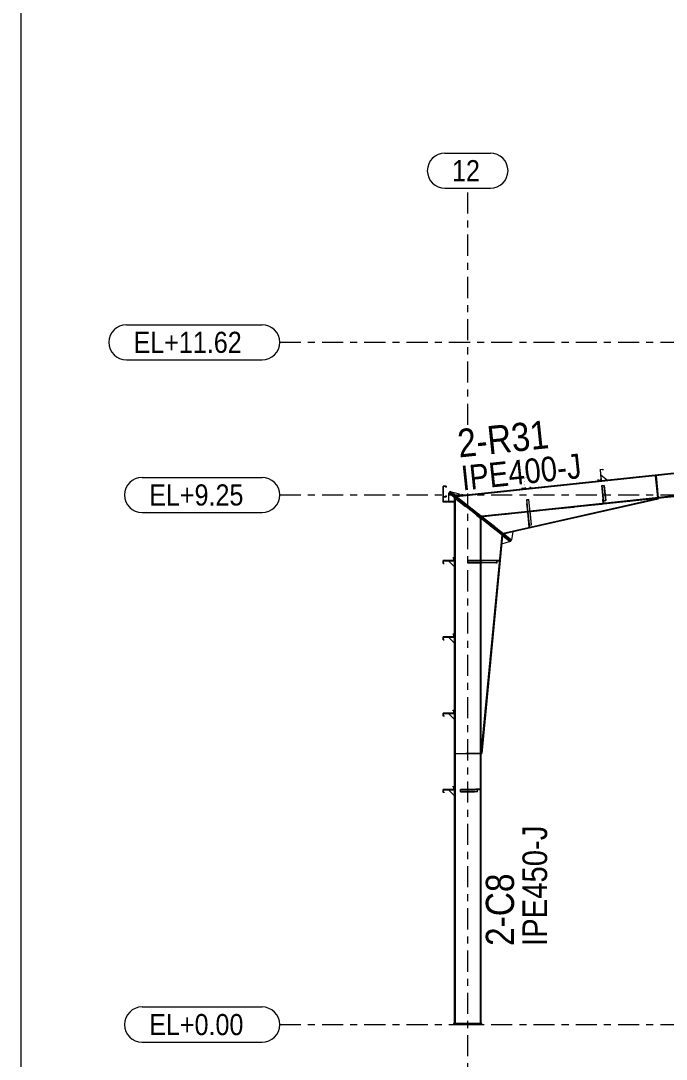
# Model space of a CAD drawing. Header units: millimetres. Extents: x -49 to 773, y -82 to 492.
# Drawn here: x -46.7 to 44.8, y 11.8 to 159.2 of the extents above; entities that cross this region are included whole.
import ezdxf

# ---------------------------------------------------------------- set-up
doc = ezdxf.new("R2010")
doc.units = ezdxf.units.MM
for name, pattern in [('XKITLINE00', [0]), ('XKITLINE02', [4, 2, -2]), ('XKITLINE03', [6, 3, -1, 1, -1])]:
    doc.linetypes.add(name, pattern=pattern)
for name, color, linetype, lineweight in [('DrawingSheet', 5, 'Continuous', 0), ('Part', 2, 'Continuous', 0), ('PartMark', 7, 'Continuous', 0), ('S-grid', 1, 'Continuous', 0)]:
    doc.layers.add(name, color=color, linetype=linetype, lineweight=lineweight)
doc.styles.add('ARIAL', font='ARIAL.TTF')

# ---------------------------------------------------------------- blocks, each defined once
blk = doc.blocks.new('*A9')
at = {"layer": 'Part'}
blk.add_hatch(color=3, dxfattribs=at).paths.add_polyline_path([(35.69, 93.19), (36.02, 93.23), (36.02, 93.21), (35.71, 93.18), (35.75, 92.78), (35.73, 92.77)], flags=17)
blk = doc.blocks.new('*A14')
at = {"layer": 'Part'}
blk.add_hatch(color=3, dxfattribs=at).paths.add_polyline_path([(14.58, 50.44), (14.58, 50.46), (14.71, 50.46), (14.71, 50.04), (13.21, 50.04), (13.21, 49.65), (13.32, 49.65), (13.32, 49.64), (13.19, 49.64), (13.19, 50.06), (14.69, 50.06), (14.69, 50.44)], flags=17)
blk = doc.blocks.new('*A15')
at = {"layer": 'Part'}
blk.add_hatch(color=3, dxfattribs=at).paths.add_polyline_path([(14.58, 50.44), (14.58, 50.46), (14.71, 50.46), (14.71, 50.04), (13.21, 50.04), (13.21, 49.65), (13.32, 49.65), (13.32, 49.64), (13.19, 49.64), (13.19, 50.06), (14.69, 50.06), (14.69, 50.44)], flags=17)
blk = doc.blocks.new('*A16')
at = {"layer": 'Part'}
blk.add_hatch(color=3, dxfattribs=at).paths.add_polyline_path([(15.63, 49.71), (15.63, 50.04), (16.08, 50.04), (16.08, 50.02), (15.66, 50.02), (15.66, 49.71)], flags=17)
blk = doc.blocks.new('*A17')
at = {"layer": 'Part'}
blk.add_hatch(color=3, dxfattribs=at).paths.add_polyline_path([(14.58, 72.11), (14.58, 72.12), (14.71, 72.12), (14.71, 71.71), (13.21, 71.71), (13.21, 71.32), (13.32, 71.32), (13.32, 71.31), (13.19, 71.31), (13.19, 71.72), (14.69, 71.72), (14.69, 72.11)], flags=17)
blk = doc.blocks.new('*A18')
at = {"layer": 'Part'}
blk.add_hatch(color=3, dxfattribs=at).paths.add_polyline_path([(14.58, 61.28), (14.58, 61.29), (14.71, 61.29), (14.71, 60.87), (13.21, 60.87), (13.21, 60.49), (13.32, 60.49), (13.32, 60.47), (13.19, 60.47), (13.19, 60.89), (14.69, 60.89), (14.69, 61.28)], flags=17)
blk = doc.blocks.new('*A19')
at = {"layer": 'Part'}
blk.add_hatch(color=3, dxfattribs=at).paths.add_polyline_path([(14.58, 82.94), (14.58, 82.96), (14.71, 82.96), (14.71, 82.54), (13.21, 82.54), (13.21, 82.15), (13.32, 82.15), (13.32, 82.14), (13.19, 82.14), (13.19, 82.56), (14.69, 82.56), (14.69, 82.94)], flags=17)
blk = doc.blocks.new('*A20')
at = {"layer": 'Part'}
blk.add_hatch(color=3, dxfattribs=at).paths.add_polyline_path([(14.58, 72.11), (14.58, 72.12), (14.71, 72.12), (14.71, 71.71), (13.21, 71.71), (13.21, 71.32), (13.32, 71.32), (13.32, 71.31), (13.19, 71.31), (13.19, 71.72), (14.69, 71.72), (14.69, 72.11)], flags=17)
blk = doc.blocks.new('*A21')
at = {"layer": 'Part'}
blk.add_hatch(color=3, dxfattribs=at).paths.add_polyline_path([(14.58, 61.28), (14.58, 61.29), (14.71, 61.29), (14.71, 60.87), (13.21, 60.87), (13.21, 60.49), (13.32, 60.49), (13.32, 60.47), (13.19, 60.47), (13.19, 60.89), (14.69, 60.89), (14.69, 61.28)], flags=17)
blk = doc.blocks.new('*A22')
at = {"layer": 'Part'}
blk.add_hatch(color=3, dxfattribs=at).paths.add_polyline_path([(13.19, 91.6), (13.19, 93.12), (13.61, 93.12), (13.61, 92.99), (13.59, 92.99), (13.59, 93.1), (13.21, 93.1), (13.21, 91.62), (13.59, 91.62), (13.59, 91.73), (13.61, 91.73), (13.61, 91.6)], flags=17)
blk = doc.blocks.new('*A23')
at = {"layer": 'Part'}
blk.add_hatch(color=3, dxfattribs=at).paths.add_polyline_path([(24.66, 94.33), (25.08, 94.37), (25.09, 94.25), (25.07, 94.24), (25.06, 94.35), (24.68, 94.31), (24.84, 92.82), (24.42, 92.78), (24.41, 92.9), (24.42, 92.9), (24.43, 92.79), (24.82, 92.83)], flags=17)
blk = doc.blocks.new('*A24')
at = {"layer": 'Part'}
blk.add_hatch(color=3, dxfattribs=at).paths.add_polyline_path([(35.43, 95.46), (35.85, 95.51), (35.86, 95.38), (35.85, 95.38), (35.84, 95.49), (35.45, 95.45), (35.61, 93.96), (35.19, 93.91), (35.18, 94.04), (35.2, 94.04), (35.21, 93.93), (35.59, 93.97)], flags=17)
blk = doc.blocks.new('*A25')
at = {"layer": 'Part'}
blk.add_hatch(color=3, dxfattribs=at).paths.add_polyline_path([(24.66, 94.33), (25.08, 94.37), (25.09, 94.25), (25.07, 94.24), (25.06, 94.35), (24.68, 94.31), (24.84, 92.82), (24.42, 92.78), (24.41, 92.9), (24.42, 92.9), (24.43, 92.79), (24.82, 92.83)], flags=17)
blk = doc.blocks.new('*A26')
at = {"layer": 'Part'}
blk.add_hatch(color=3, dxfattribs=at).paths.add_polyline_path([(35.43, 95.46), (35.85, 95.51), (35.86, 95.38), (35.85, 95.38), (35.84, 95.49), (35.45, 95.45), (35.61, 93.96), (35.19, 93.91), (35.18, 94.04), (35.2, 94.04), (35.21, 93.93), (35.59, 93.97)], flags=17)
blk = doc.blocks.new('*A27')
at = {"layer": 'Part'}
blk.add_hatch(color=3, dxfattribs=at).paths.add_polyline_path([(16.67, 82.21), (16.67, 82.54), (17.28, 82.54), (17.28, 82.52), (16.71, 82.52), (16.71, 82.21)], flags=17)
blk = doc.blocks.new('*A28')
at = {"layer": 'Part'}
blk.add_hatch(color=3, dxfattribs=at).paths.add_polyline_path([(25.01, 91.18), (25.34, 91.22), (25.34, 91.19), (25.03, 91.16), (25.08, 90.64), (25.07, 90.64)], flags=17)
blk = doc.blocks.new('*A29')
at = {"layer": 'Part'}
blk.add_hatch(color=3, dxfattribs=at).paths.add_polyline_path([(14.58, 82.94), (14.58, 82.96), (14.71, 82.96), (14.71, 82.54), (13.21, 82.54), (13.21, 82.15), (13.32, 82.15), (13.32, 82.14), (13.19, 82.14), (13.19, 82.56), (14.69, 82.56), (14.69, 82.94)], flags=17)
blk = doc.blocks.new('*A477')
at = {"layer": 'DrawingSheet', "color": 5, "linetype": 'XKITLINE00', "lineweight": 0}
blk.add_line((-46.74, 491.58), (-46.74, -82.42), dxfattribs=at)
blk = doc.blocks.new('*A480')
at = {"layer": 'S-grid', "color": 1, "linetype": 'XKITLINE03', "lineweight": 0}
blk.add_line((-10, 113.54), (127.7, 113.54), dxfattribs=at)
at = {"layer": 'S-grid', "color": 3, "style": 'ARIAL', "width": 0.85}
blk.add_text('EL+11.62', height=3, dxfattribs=at).set_placement((-30.74, 112.04))
blk = doc.blocks.new('*A481')
at = {"layer": 'S-grid', "color": 1, "linetype": 'XKITLINE03', "lineweight": 0}
blk.add_line((-10, 91.87), (509.15, 91.87), dxfattribs=at)
at = {"layer": 'S-grid', "color": 3, "style": 'ARIAL', "width": 0.85}
blk.add_text('EL+9.25', height=3, dxfattribs=at).set_placement((-28.52, 90.37))
blk = doc.blocks.new('*A482')
at = {"layer": 'S-grid', "color": 1, "linetype": 'XKITLINE03', "lineweight": 0}
blk.add_line((-10, 16.67), (586.56, 16.67), dxfattribs=at)
at = {"layer": 'S-grid', "color": 3, "style": 'ARIAL', "width": 0.85}
blk.add_text('EL+0.00', height=3, dxfattribs=at).set_placement((-28.52, 15.17))
blk = doc.blocks.new('*A530')
at = {"layer": 'S-grid', "color": 1, "linetype": 'XKITLINE03', "lineweight": 0}
for p, q in [((16.67, 101.83), (16.67, 135.41)), ((16.67, -5.82), (16.67, 92.08))]:
    blk.add_line(p, q, dxfattribs=at)
at = {"layer": 'S-grid', "color": 3, "style": 'ARIAL', "width": 0.85}
blk.add_text('12', height=3, dxfattribs=at).set_placement((14.44, 136.41))
blk = doc.blocks.new('*A531')
at = {"layer": 'S-grid', "color": 1, "linetype": 'XKITLINE00', "lineweight": 0}
for p, q in [((13.44, 140.41), (19.89, 140.41)), ((13.44, 135.41), (19.89, 135.41))]:
    blk.add_line(p, q, dxfattribs=at)
for centre, start, end in [((13.44, 137.91), 90, 270), ((19.89, 137.91), 270, 90)]:
    blk.add_arc(centre, 2.5, start, end, dxfattribs=at)
blk = doc.blocks.new('*A581')
at = {"layer": 'Part', "color": 2, "linetype": 'XKITLINE00', "lineweight": 0}
for p, q in [((114.12, 102.15), (15.03, 91.7)), ((114.13, 102.05), (15.15, 91.61)), ((114.46, 98.95), (111.7, 98.66)), ((114.47, 98.84), (111.71, 98.55)), ((111.37, 98.62), (25.51, 89.57)), ((111.38, 98.51), (25.53, 89.46)), ((25.18, 89.53), (18.66, 88.84)), ((25.19, 89.42), (18.78, 88.75))]:
    blk.add_line(p, q, dxfattribs=at)
at = {"layer": 'Part', "color": 7, "linetype": 'XKITLINE02', "lineweight": 0}
for p, q in [((114.47, 98.84), (114.12, 102.15)), ((111.7, 98.66), (111.37, 98.62)), ((111.71, 98.55), (111.38, 98.51)), ((111.7, 98.66), (111.39, 98.62)), ((15.03, 91.7), (18.78, 88.75)), ((25.51, 89.57), (25.18, 89.53)), ((25.53, 89.46), (25.19, 89.42))]:
    blk.add_line(p, q, dxfattribs=at)
blk = doc.blocks.new('*A582')
at = {"layer": 'Part', "color": 2, "linetype": 'XKITLINE00', "lineweight": 0}
for p, q in [((14.79, 16.83), (14.79, 91.47)), ((14.91, 91.37), (14.91, 16.83)), ((18.42, 88.6), (18.42, 82.54)), ((18.54, 88.51), (18.54, 82.54)), ((18.42, 82.21), (18.42, 16.83)), ((18.54, 82.21), (18.54, 16.83))]:
    blk.add_line(p, q, dxfattribs=at)
at = {"layer": 'Part', "color": 7, "linetype": 'XKITLINE02', "lineweight": 0}
for p, q in [((14.79, 91.47), (18.54, 88.51)), ((18.42, 82.54), (18.42, 82.21)), ((18.54, 82.54), (18.54, 82.21)), ((18.54, 16.83), (14.79, 16.83))]:
    blk.add_line(p, q, dxfattribs=at)
blk = doc.blocks.new('*A583')
at = {"layer": 'Part', "color": 2, "linetype": 'XKITLINE00', "lineweight": 0}
for p, q in [((18.64, 88.43), (18.54, 88.39)), ((21.49, 86.19), (18.54, 55.18)), ((21.6, 86.1), (18.66, 55.16)), ((18.54, 55.18), (18.66, 55.16))]:
    blk.add_line(p, q, dxfattribs=at)
at = {"layer": 'Part', "color": 7, "linetype": 'XKITLINE02', "lineweight": 0}
for p, q in [((18.54, 88.39), (18.64, 88.43)), ((18.54, 55.18), (18.54, 88.39)), ((21.6, 86.1), (18.64, 88.43)), ((18.64, 88.43), (18.64, 88.43)), ((21.49, 86.19), (18.64, 88.43)), ((18.64, 88.43), (18.64, 88.43))]:
    blk.add_line(p, q, dxfattribs=at)
blk = doc.blocks.new('*A584')
at = {"layer": 'Part', "color": 7, "linetype": 'XKITLINE02', "lineweight": 0}
for p, q in [((43.64, 91.37), (18.9, 88.76)), ((18.88, 88.67), (21.83, 86.34))]:
    blk.add_line(p, q, dxfattribs=at)
at = {"layer": 'Part', "color": 2, "linetype": 'XKITLINE00', "lineweight": 0}
for p, q in [((43.64, 91.37), (21.72, 86.42)), ((43.67, 91.26), (21.83, 86.34)), ((43.64, 91.37), (43.67, 91.26)), ((18.9, 88.76), (18.88, 88.67))]:
    blk.add_line(p, q, dxfattribs=at)
blk = doc.blocks.new('*A585')
at = {"layer": 'Part', "color": 2, "linetype": 'XKITLINE00', "lineweight": 0}
for p, q in [((35.5, 95.37), (35.46, 95.37)), ((35.66, 93.88), (35.5, 95.37)), ((35.61, 93.96), (35.62, 93.87))]:
    blk.add_line(p, q, dxfattribs=at)
at = {"layer": 'Part', "color": 7, "linetype": 'XKITLINE02', "lineweight": 0}
for p, q in [((35.46, 95.37), (35.61, 93.96)), ((35.62, 93.87), (35.66, 93.88))]:
    blk.add_line(p, q, dxfattribs=at)
blk = doc.blocks.new('*A586')
at = {"layer": 'Part', "color": 2, "linetype": 'XKITLINE00', "lineweight": 0}
for p, q in [((35.85, 91.28), (35.89, 91.29)), ((35.91, 90.66), (35.85, 91.28)), ((35.92, 91.03), (35.96, 90.67))]:
    blk.add_line(p, q, dxfattribs=at)
at = {"layer": 'Part', "color": 7, "linetype": 'XKITLINE02', "lineweight": 0}
for p, q in [((35.89, 91.29), (35.92, 91.03)), ((35.9, 90.79), (35.94, 90.79)), ((35.96, 90.67), (35.91, 90.66))]:
    blk.add_line(p, q, dxfattribs=at)
blk = doc.blocks.new('*A587')
at = {"layer": 'Part', "color": 2, "linetype": 'XKITLINE00', "lineweight": 0}
blk.add_line((35.57, 94.71), (36.49, 93.97), dxfattribs=at)
at = {"layer": 'Part', "color": 7, "linetype": 'XKITLINE02', "lineweight": 0}
for p, q in [((35.66, 93.88), (35.57, 94.71)), ((36.49, 93.97), (35.66, 93.88))]:
    blk.add_line(p, q, dxfattribs=at)
blk = doc.blocks.new('*A590')
at = {"layer": 'Part', "color": 7, "linetype": 'XKITLINE02', "lineweight": 0}
for p, q in [((43.3, 94.58), (43.63, 91.48)), ((43.3, 94.58), (43.39, 94.58)), ((43.32, 94.45), (43.4, 94.46)), ((43.39, 94.58), (43.71, 91.48)), ((43.7, 91.61), (43.62, 91.6)), ((43.71, 91.48), (43.63, 91.48))]:
    blk.add_line(p, q, dxfattribs=at)
blk = doc.blocks.new('*A591')
at = {"layer": 'Part', "color": 2, "linetype": 'XKITLINE00', "lineweight": 0}
for p, q in [((43.63, 91.48), (43.3, 94.58)), ((43.39, 94.58), (43.71, 91.48))]:
    blk.add_line(p, q, dxfattribs=at)
at = {"layer": 'Part', "color": 7, "linetype": 'XKITLINE02', "lineweight": 0}
for p, q in [((43.3, 94.58), (43.39, 94.58)), ((43.32, 94.45), (43.4, 94.46)), ((43.62, 91.6), (43.7, 91.61)), ((43.63, 91.48), (43.71, 91.48))]:
    blk.add_line(p, q, dxfattribs=at)
blk = doc.blocks.new('*A592')
at = {"layer": 'Part', "color": 2, "linetype": 'XKITLINE00', "lineweight": 0}
for p, q in [((35.69, 93.19), (36.02, 93.23)), ((35.73, 92.77), (35.69, 93.19)), ((36.02, 93.21), (35.71, 93.18)), ((35.71, 93.18), (35.75, 92.78)), ((36.02, 93.23), (36.25, 91.09)), ((35.75, 92.78), (35.73, 92.77)), ((35.73, 92.77), (35.92, 91.03)), ((35.96, 90.81), (35.75, 92.78)), ((35.93, 91.06), (36.25, 91.09)), ((35.94, 90.81), (35.96, 90.81))]:
    blk.add_line(p, q, dxfattribs=at)
at = {"layer": 'Part', "color": 7, "linetype": 'XKITLINE02', "lineweight": 0}
for p, q in [((35.91, 91.07), (36.25, 91.1)), ((35.92, 91.03), (35.94, 90.81))]:
    blk.add_line(p, q, dxfattribs=at)
blk = doc.blocks.new('*A630')
at = {"layer": 'S-grid', "color": 1, "linetype": 'XKITLINE00', "lineweight": 0}
for p, q in [((-29.52, 19.17), (-12.5, 19.17)), ((-29.52, 14.17), (-12.5, 14.17))]:
    blk.add_line(p, q, dxfattribs=at)
for centre, start, end in [((-29.52, 16.67), 90, 270), ((-12.5, 16.67), 270, 90)]:
    blk.add_arc(centre, 2.5, start, end, dxfattribs=at)
blk = doc.blocks.new('*A631')
at = {"layer": 'Part', "color": 2, "linetype": 'XKITLINE00', "lineweight": 0}
for p, q in [((14.58, 50.46), (14.71, 50.46)), ((14.58, 50.44), (14.58, 50.46)), ((14.69, 50.44), (14.58, 50.44)), ((14.69, 50.06), (14.69, 50.44)), ((14.71, 50.46), (14.71, 50.04)), ((13.19, 49.64), (13.19, 50.06)), ((13.19, 50.06), (14.69, 50.06)), ((13.32, 49.64), (13.19, 49.64)), ((14.71, 50.04), (13.21, 50.04)), ((13.21, 50.04), (13.21, 49.65)), ((13.21, 49.65), (13.32, 49.65)), ((13.32, 49.65), (13.32, 49.64))]:
    blk.add_line(p, q, dxfattribs=at)
blk = doc.blocks.new('*A632')
at = {"layer": 'Part', "color": 2, "linetype": 'XKITLINE00', "lineweight": 0}
for p, q in [((14.58, 50.46), (14.71, 50.46)), ((14.58, 50.44), (14.58, 50.46)), ((14.69, 50.44), (14.58, 50.44)), ((14.69, 50.06), (14.69, 50.44)), ((14.71, 50.46), (14.71, 50.04)), ((13.19, 49.64), (13.19, 50.06)), ((13.19, 50.06), (14.69, 50.06)), ((13.32, 49.64), (13.19, 49.64)), ((14.71, 50.04), (13.21, 50.04)), ((13.21, 50.04), (13.21, 49.65)), ((13.21, 49.65), (13.32, 49.65)), ((13.32, 49.65), (13.32, 49.64))]:
    blk.add_line(p, q, dxfattribs=at)
blk = doc.blocks.new('*A633')
at = {"layer": 'Part', "color": 7, "linetype": 'XKITLINE02', "lineweight": 0}
for p, q in [((18.42, 55.18), (14.91, 55.18)), ((14.91, 55.09), (14.91, 55.18)), ((18.42, 55.09), (14.91, 55.09)), ((15.03, 55.18), (15.03, 55.09)), ((18.3, 55.09), (18.3, 55.18)), ((18.42, 55.18), (18.42, 55.09))]:
    blk.add_line(p, q, dxfattribs=at)
blk = doc.blocks.new('*A634')
at = {"layer": 'Part', "color": 2, "linetype": 'XKITLINE00', "lineweight": 0}
for p, q in [((14.91, 55.18), (18.42, 55.18)), ((18.42, 55.09), (14.91, 55.09))]:
    blk.add_line(p, q, dxfattribs=at)
at = {"layer": 'Part', "color": 7, "linetype": 'XKITLINE02', "lineweight": 0}
for p, q in [((14.91, 55.09), (14.91, 55.18)), ((15.03, 55.09), (15.03, 55.18)), ((18.3, 55.09), (18.3, 55.18)), ((18.42, 55.18), (18.42, 55.09))]:
    blk.add_line(p, q, dxfattribs=at)
blk = doc.blocks.new('*A635')
at = {"layer": 'Part', "color": 2, "linetype": 'XKITLINE00', "lineweight": 0}
for p, q in [((15.63, 49.71), (15.63, 50.04)), ((18.05, 50.04), (15.63, 50.04)), ((18.05, 49.71), (15.63, 49.71)), ((18.29, 50.02), (15.66, 50.02)), ((15.66, 49.71), (15.66, 50.02)), ((16.08, 50.04), (16.08, 50.02)), ((18.05, 49.71), (18.05, 50.02)), ((18.29, 50.04), (18.29, 50.02))]:
    blk.add_line(p, q, dxfattribs=at)
at = {"layer": 'Part', "color": 7, "linetype": 'XKITLINE02', "lineweight": 0}
for p, q in [((18.04, 49.71), (18.04, 50.04)), ((18.05, 50.04), (18.29, 50.04)), ((18.29, 50.04), (18.05, 50.04))]:
    blk.add_line(p, q, dxfattribs=at)
blk = doc.blocks.new('*A636')
at = {"layer": 'Part', "color": 7, "linetype": 'XKITLINE02', "lineweight": 0}
for p, q in [((18.29, 50.04), (15.63, 50.04)), ((15.63, 49.71), (18.05, 49.71)), ((15.66, 50.02), (18.29, 50.02)), ((18.04, 49.71), (18.04, 50.04)), ((18.05, 49.71), (18.05, 50.02)), ((18.29, 50.02), (18.29, 50.04))]:
    blk.add_line(p, q, dxfattribs=at)
blk = doc.blocks.new('*A637')
at = {"layer": 'Part', "color": 2, "linetype": 'XKITLINE00', "lineweight": 0}
for p, q in [((13.29, 50.04), (13.29, 50)), ((13.29, 50), (14.79, 50)), ((14.79, 50.04), (14.71, 50.04))]:
    blk.add_line(p, q, dxfattribs=at)
at = {"layer": 'Part', "color": 7, "linetype": 'XKITLINE02', "lineweight": 0}
for p, q in [((14.71, 50.04), (13.29, 50.04)), ((14.79, 50), (14.79, 50.04))]:
    blk.add_line(p, q, dxfattribs=at)
blk = doc.blocks.new('*A638')
at = {"layer": 'Part', "color": 2, "linetype": 'XKITLINE00', "lineweight": 0}
blk.add_line((14.79, 49.17), (13.96, 50), dxfattribs=at)
at = {"layer": 'Part', "color": 7, "linetype": 'XKITLINE02', "lineweight": 0}
for p, q in [((13.96, 50), (14.79, 50)), ((14.79, 50), (14.79, 49.17))]:
    blk.add_line(p, q, dxfattribs=at)
blk = doc.blocks.new('*A639')
at = {"layer": 'Part', "color": 2, "linetype": 'XKITLINE00', "lineweight": 0}
for p, q in [((14.67, 16.83), (14.67, 16.67)), ((18.67, 16.83), (14.67, 16.83)), ((14.67, 16.67), (18.67, 16.67)), ((18.67, 16.67), (18.67, 16.83))]:
    blk.add_line(p, q, dxfattribs=at)
blk = doc.blocks.new('*A640')
at = {"layer": 'Part', "color": 2, "linetype": 'XKITLINE00', "lineweight": 0}
for p, q in [((17.8, 50.08), (17.8, 50.04)), ((18.43, 50.08), (17.8, 50.08)), ((18.43, 50.04), (18.05, 50.04))]:
    blk.add_line(p, q, dxfattribs=at)
at = {"layer": 'Part', "color": 7, "linetype": 'XKITLINE02', "lineweight": 0}
for p, q in [((18.05, 50.04), (17.8, 50.04)), ((18.3, 50.04), (18.3, 50.08)), ((18.43, 50.08), (18.43, 50.04))]:
    blk.add_line(p, q, dxfattribs=at)
blk = doc.blocks.new('*A641')
at = {"layer": 'Part', "color": 7, "linetype": 'XKITLINE02', "lineweight": 0}
for p, q in [((18.43, 50.08), (17.8, 50.08)), ((17.8, 50.08), (17.8, 50.04)), ((17.8, 50.04), (18.43, 50.04)), ((18.3, 50.04), (18.3, 50.08)), ((18.43, 50.04), (18.43, 50.08))]:
    blk.add_line(p, q, dxfattribs=at)
blk = doc.blocks.new('*A642')
at = {"layer": 'Part', "color": 2, "linetype": 'XKITLINE00', "lineweight": 0}
for p, q in [((14.58, 82.96), (14.71, 82.96)), ((14.58, 82.94), (14.58, 82.96)), ((14.69, 82.94), (14.58, 82.94)), ((14.69, 82.56), (14.69, 82.94)), ((14.71, 82.96), (14.71, 82.54)), ((13.19, 82.14), (13.19, 82.56)), ((13.19, 82.56), (14.69, 82.56)), ((13.32, 82.14), (13.19, 82.14)), ((14.71, 82.54), (13.21, 82.54)), ((13.21, 82.54), (13.21, 82.15)), ((13.21, 82.15), (13.32, 82.15)), ((13.32, 82.15), (13.32, 82.14))]:
    blk.add_line(p, q, dxfattribs=at)
blk = doc.blocks.new('*A643')
at = {"layer": 'Part', "color": 2, "linetype": 'XKITLINE00', "lineweight": 0}
for p, q in [((13.19, 71.31), (13.19, 71.72)), ((13.19, 71.72), (14.69, 71.72)), ((13.32, 71.31), (13.19, 71.31)), ((14.71, 71.71), (13.21, 71.71)), ((13.21, 71.71), (13.21, 71.32)), ((13.21, 71.32), (13.32, 71.32)), ((13.32, 71.32), (13.32, 71.31)), ((14.58, 72.12), (14.71, 72.12)), ((14.58, 72.11), (14.58, 72.12)), ((14.69, 72.11), (14.58, 72.11)), ((14.69, 71.72), (14.69, 72.11)), ((14.71, 72.12), (14.71, 71.71))]:
    blk.add_line(p, q, dxfattribs=at)
blk = doc.blocks.new('*A644')
at = {"layer": 'Part', "color": 2, "linetype": 'XKITLINE00', "lineweight": 0}
for p, q in [((13.19, 60.47), (13.19, 60.89)), ((13.19, 60.89), (14.69, 60.89)), ((13.32, 60.47), (13.19, 60.47)), ((14.71, 60.87), (13.21, 60.87)), ((13.21, 60.87), (13.21, 60.49)), ((13.21, 60.49), (13.32, 60.49)), ((13.32, 60.49), (13.32, 60.47)), ((14.58, 61.29), (14.71, 61.29)), ((14.58, 61.28), (14.58, 61.29)), ((14.69, 61.28), (14.58, 61.28)), ((14.69, 60.89), (14.69, 61.28)), ((14.71, 61.29), (14.71, 60.87))]:
    blk.add_line(p, q, dxfattribs=at)
blk = doc.blocks.new('*A645')
at = {"layer": 'Part', "color": 7, "linetype": 'XKITLINE02', "lineweight": 0}
for p, q in [((13.19, 93.12), (13.19, 91.6)), ((13.61, 93.12), (13.19, 93.12)), ((13.21, 91.62), (13.21, 93.1)), ((13.21, 93.1), (13.59, 93.1)), ((13.59, 93.1), (13.59, 92.99)), ((13.59, 92.99), (13.61, 92.99)), ((13.61, 92.99), (13.61, 93.12)), ((13.19, 91.6), (13.61, 91.6)), ((13.59, 91.62), (13.21, 91.62)), ((13.61, 91.73), (13.59, 91.73)), ((13.59, 91.73), (13.59, 91.62)), ((13.61, 91.6), (13.61, 91.73))]:
    blk.add_line(p, q, dxfattribs=at)
blk = doc.blocks.new('*A646')
at = {"layer": 'Part', "color": 2, "linetype": 'XKITLINE00', "lineweight": 0}
for p, q in [((14.58, 82.96), (14.71, 82.96)), ((14.58, 82.94), (14.58, 82.96)), ((14.69, 82.94), (14.58, 82.94)), ((14.69, 82.56), (14.69, 82.94)), ((14.71, 82.96), (14.71, 82.54)), ((13.19, 82.14), (13.19, 82.56)), ((13.19, 82.56), (14.69, 82.56)), ((13.32, 82.14), (13.19, 82.14)), ((14.71, 82.54), (13.21, 82.54)), ((13.21, 82.54), (13.21, 82.15)), ((13.21, 82.15), (13.32, 82.15)), ((13.32, 82.15), (13.32, 82.14))]:
    blk.add_line(p, q, dxfattribs=at)
blk = doc.blocks.new('*A647')
at = {"layer": 'Part', "color": 2, "linetype": 'XKITLINE00', "lineweight": 0}
for p, q in [((13.19, 71.31), (13.19, 71.72)), ((13.19, 71.72), (14.69, 71.72)), ((13.32, 71.31), (13.19, 71.31)), ((14.71, 71.71), (13.21, 71.71)), ((13.21, 71.71), (13.21, 71.32)), ((13.21, 71.32), (13.32, 71.32)), ((13.32, 71.32), (13.32, 71.31)), ((14.58, 72.12), (14.71, 72.12)), ((14.58, 72.11), (14.58, 72.12)), ((14.69, 72.11), (14.58, 72.11)), ((14.69, 71.72), (14.69, 72.11)), ((14.71, 72.12), (14.71, 71.71))]:
    blk.add_line(p, q, dxfattribs=at)
blk = doc.blocks.new('*A648')
at = {"layer": 'Part', "color": 2, "linetype": 'XKITLINE00', "lineweight": 0}
for p, q in [((13.19, 60.47), (13.19, 60.89)), ((13.19, 60.89), (14.69, 60.89)), ((13.32, 60.47), (13.19, 60.47)), ((14.71, 60.87), (13.21, 60.87)), ((13.21, 60.87), (13.21, 60.49)), ((13.21, 60.49), (13.32, 60.49)), ((13.32, 60.49), (13.32, 60.47)), ((14.58, 61.29), (14.71, 61.29)), ((14.58, 61.28), (14.58, 61.29)), ((14.69, 61.28), (14.58, 61.28)), ((14.69, 60.89), (14.69, 61.28)), ((14.71, 61.29), (14.71, 60.87))]:
    blk.add_line(p, q, dxfattribs=at)
blk = doc.blocks.new('*A649')
at = {"layer": 'Part', "color": 2, "linetype": 'XKITLINE00', "lineweight": 0}
for p, q in [((13.29, 60.87), (13.29, 60.83)), ((13.29, 60.83), (14.79, 60.83)), ((14.79, 60.87), (14.71, 60.87))]:
    blk.add_line(p, q, dxfattribs=at)
at = {"layer": 'Part', "color": 7, "linetype": 'XKITLINE02', "lineweight": 0}
for p, q in [((14.71, 60.87), (13.29, 60.87)), ((14.79, 60.83), (14.79, 60.87))]:
    blk.add_line(p, q, dxfattribs=at)
blk = doc.blocks.new('*A650')
at = {"layer": 'Part', "color": 2, "linetype": 'XKITLINE00', "lineweight": 0}
blk.add_line((14.79, 60), (13.96, 60.83), dxfattribs=at)
at = {"layer": 'Part', "color": 7, "linetype": 'XKITLINE02', "lineweight": 0}
for p, q in [((13.96, 60.83), (14.79, 60.83)), ((14.79, 60.83), (14.79, 60))]:
    blk.add_line(p, q, dxfattribs=at)
blk = doc.blocks.new('*A651')
at = {"layer": 'Part', "color": 2, "linetype": 'XKITLINE00', "lineweight": 0}
for p, q in [((13.29, 71.71), (13.29, 71.67)), ((13.29, 71.67), (14.79, 71.67)), ((14.79, 71.71), (14.71, 71.71))]:
    blk.add_line(p, q, dxfattribs=at)
at = {"layer": 'Part', "color": 7, "linetype": 'XKITLINE02', "lineweight": 0}
for p, q in [((14.71, 71.71), (13.29, 71.71)), ((14.79, 71.67), (14.79, 71.71))]:
    blk.add_line(p, q, dxfattribs=at)
blk = doc.blocks.new('*A652')
at = {"layer": 'Part', "color": 2, "linetype": 'XKITLINE00', "lineweight": 0}
blk.add_line((14.79, 70.83), (13.96, 71.67), dxfattribs=at)
at = {"layer": 'Part', "color": 7, "linetype": 'XKITLINE02', "lineweight": 0}
for p, q in [((13.96, 71.67), (14.79, 71.67)), ((14.79, 71.67), (14.79, 70.83))]:
    blk.add_line(p, q, dxfattribs=at)
blk = doc.blocks.new('*A653')
at = {"layer": 'Part', "color": 2, "linetype": 'XKITLINE00', "lineweight": 0}
for p, q in [((13.19, 91.6), (13.19, 93.12)), ((13.19, 93.12), (13.61, 93.12)), ((13.59, 93.1), (13.21, 93.1)), ((13.21, 93.1), (13.21, 91.62)), ((13.59, 92.99), (13.59, 93.1)), ((13.61, 92.99), (13.59, 92.99)), ((13.61, 93.12), (13.61, 92.99)), ((13.61, 91.6), (13.19, 91.6)), ((13.21, 91.62), (13.59, 91.62)), ((13.59, 91.62), (13.59, 91.73)), ((13.59, 91.73), (13.61, 91.73)), ((13.61, 91.73), (13.61, 91.6))]:
    blk.add_line(p, q, dxfattribs=at)
blk = doc.blocks.new('*A654')
at = {"layer": 'Part', "color": 2, "linetype": 'XKITLINE00', "lineweight": 0}
for p, q in [((14.79, 90.93), (13.15, 90.93)), ((13.15, 90.93), (13.15, 90.89)), ((13.15, 90.89), (14.79, 90.89)), ((14.79, 90.89), (14.79, 90.93))]:
    blk.add_line(p, q, dxfattribs=at)
blk = doc.blocks.new('*A655')
at = {"layer": 'Part', "color": 2, "linetype": 'XKITLINE00', "lineweight": 0}
for p, q in [((13.19, 93.02), (13.15, 93.02)), ((13.15, 93.02), (13.15, 90.93)), ((13.19, 91.6), (13.19, 90.93)), ((13.19, 90.93), (13.15, 90.93))]:
    blk.add_line(p, q, dxfattribs=at)
at = {"layer": 'Part', "color": 7, "linetype": 'XKITLINE02', "lineweight": 0}
blk.add_line((13.19, 91.6), (13.19, 93.02), dxfattribs=at)
blk = doc.blocks.new('*A656')
at = {"layer": 'Part', "color": 2, "linetype": 'XKITLINE00', "lineweight": 0}
for p, q in [((13.98, 90.93), (13.98, 92.11)), ((14.69, 91.54), (14.79, 91.34))]:
    blk.add_line(p, q, dxfattribs=at)
at = {"layer": 'Part', "color": 7, "linetype": 'XKITLINE02', "lineweight": 0}
for p, q in [((14.69, 91.54), (13.98, 92.11)), ((14.79, 90.93), (13.98, 90.93)), ((14.79, 91.34), (14.79, 90.93))]:
    blk.add_line(p, q, dxfattribs=at)
blk = doc.blocks.new('*A657')
at = {"layer": 'Part', "color": 2, "linetype": 'XKITLINE00', "lineweight": 0}
blk.add_line((14.79, 81.67), (13.96, 82.5), dxfattribs=at)
at = {"layer": 'Part', "color": 7, "linetype": 'XKITLINE02', "lineweight": 0}
for p, q in [((13.96, 82.5), (14.79, 82.5)), ((14.79, 82.5), (14.79, 81.67))]:
    blk.add_line(p, q, dxfattribs=at)
blk = doc.blocks.new('*A658')
at = {"layer": 'Part', "color": 2, "linetype": 'XKITLINE00', "lineweight": 0}
for p, q in [((13.29, 82.54), (13.29, 82.5)), ((13.29, 82.5), (14.79, 82.5)), ((14.79, 82.54), (14.71, 82.54))]:
    blk.add_line(p, q, dxfattribs=at)
at = {"layer": 'Part', "color": 7, "linetype": 'XKITLINE02', "lineweight": 0}
for p, q in [((14.71, 82.54), (13.29, 82.54)), ((14.79, 82.5), (14.79, 82.54))]:
    blk.add_line(p, q, dxfattribs=at)
blk = doc.blocks.new('*A659')
at = {"layer": 'Part', "color": 2, "linetype": 'XKITLINE00', "lineweight": 0}
for p, q in [((14.18, 92.37), (15.5, 92.03)), ((15.15, 91.72), (14.93, 91.78)), ((15.72, 91.98), (16.27, 91.83))]:
    blk.add_line(p, q, dxfattribs=at)
at = {"layer": 'Part', "color": 7, "linetype": 'XKITLINE02', "lineweight": 0}
for p, q in [((14.93, 91.78), (14.18, 92.37)), ((16.27, 91.83), (15.15, 91.72))]:
    blk.add_line(p, q, dxfattribs=at)
blk = doc.blocks.new('*A660')
at = {"layer": 'Part', "color": 2, "linetype": 'XKITLINE00', "lineweight": 0}
for p, q in [((24.41, 92.89), (24.41, 92.9)), ((24.41, 92.9), (24.42, 92.9)), ((24.42, 92.78), (24.41, 92.89)), ((24.42, 92.9), (24.42, 92.89)), ((24.42, 92.89), (24.43, 92.79)), ((24.82, 92.83), (24.81, 92.93)), ((24.82, 92.94), (24.84, 92.82)), ((24.84, 92.82), (24.42, 92.78)), ((24.43, 92.79), (24.82, 92.83))]:
    blk.add_line(p, q, dxfattribs=at)
blk = doc.blocks.new('*A661')
at = {"layer": 'Part', "color": 2, "linetype": 'XKITLINE00', "lineweight": 0}
for p, q in [((35.43, 95.46), (35.45, 95.46)), ((35.45, 95.46), (35.85, 95.51)), ((35.84, 95.49), (35.45, 95.45)), ((35.45, 95.45), (35.61, 93.96)), ((35.85, 95.38), (35.84, 95.49)), ((35.85, 95.51), (35.86, 95.38)), ((35.86, 95.38), (35.85, 95.38)), ((35.18, 94.03), (35.18, 94.04)), ((35.18, 94.04), (35.2, 94.04)), ((35.19, 93.91), (35.18, 94.03)), ((35.61, 93.96), (35.19, 93.91)), ((35.2, 94.04), (35.2, 94.03)), ((35.2, 94.03), (35.21, 93.93)), ((35.21, 93.93), (35.59, 93.97)), ((35.59, 93.97), (35.58, 94.07))]:
    blk.add_line(p, q, dxfattribs=at)
blk = doc.blocks.new('*A662')
at = {"layer": 'Part', "color": 2, "linetype": 'XKITLINE00', "lineweight": 0}
for p, q in [((24.41, 92.89), (24.41, 92.9)), ((24.41, 92.9), (24.42, 92.9)), ((24.42, 92.78), (24.41, 92.89)), ((24.42, 92.9), (24.42, 92.89)), ((24.42, 92.89), (24.43, 92.79)), ((24.82, 92.83), (24.81, 92.93)), ((24.82, 92.94), (24.84, 92.82)), ((24.84, 92.82), (24.42, 92.78)), ((24.43, 92.79), (24.82, 92.83))]:
    blk.add_line(p, q, dxfattribs=at)
blk = doc.blocks.new('*A663')
at = {"layer": 'Part', "color": 2, "linetype": 'XKITLINE00', "lineweight": 0}
for p, q in [((35.43, 95.46), (35.45, 95.46)), ((35.45, 95.46), (35.85, 95.51)), ((35.84, 95.49), (35.45, 95.45)), ((35.45, 95.45), (35.61, 93.96)), ((35.85, 95.38), (35.84, 95.49)), ((35.85, 95.51), (35.86, 95.38)), ((35.86, 95.38), (35.85, 95.38)), ((35.18, 94.03), (35.18, 94.04)), ((35.18, 94.04), (35.2, 94.04)), ((35.19, 93.91), (35.18, 94.03)), ((35.61, 93.96), (35.19, 93.91)), ((35.2, 94.04), (35.2, 94.03)), ((35.2, 94.03), (35.21, 93.93)), ((35.21, 93.93), (35.59, 93.97)), ((35.59, 93.97), (35.58, 94.07))]:
    blk.add_line(p, q, dxfattribs=at)
blk = doc.blocks.new('*A664')
at = {"layer": 'Part', "color": 7, "linetype": 'XKITLINE02', "lineweight": 0}
for p, q in [((21.01, 82.54), (16.67, 82.54)), ((16.67, 82.21), (20.83, 82.21)), ((16.71, 82.52), (21.01, 82.52)), ((20.82, 82.21), (20.82, 82.54)), ((20.83, 82.21), (20.83, 82.52)), ((21.01, 82.52), (21.01, 82.54))]:
    blk.add_line(p, q, dxfattribs=at)
blk = doc.blocks.new('*A665')
at = {"layer": 'Part', "color": 2, "linetype": 'XKITLINE00', "lineweight": 0}
for p, q in [((14.08, 92.24), (14.18, 92.37)), ((22.79, 85.38), (14.08, 92.24)), ((14.18, 92.37), (22.89, 85.51)), ((22.89, 85.51), (22.79, 85.38))]:
    blk.add_line(p, q, dxfattribs=at)
blk = doc.blocks.new('*A666')
at = {"layer": 'Part', "color": 2, "linetype": 'XKITLINE00', "lineweight": 0}
for p, q in [((13.98, 92.11), (14.08, 92.24)), ((22.68, 85.24), (13.98, 92.11)), ((14.08, 92.24), (22.79, 85.38)), ((22.79, 85.38), (22.68, 85.24))]:
    blk.add_line(p, q, dxfattribs=at)
blk = doc.blocks.new('*A667')
at = {"layer": 'Part', "color": 7, "linetype": 'XKITLINE02', "lineweight": 0}
for p, q in [((25.41, 87.39), (25.01, 91.18)), ((25.42, 87.39), (25.03, 91.16)), ((25.72, 87.62), (25.34, 91.22)), ((25.39, 87.59), (25.72, 87.63)), ((25.4, 87.58), (25.72, 87.62)), ((25.41, 87.39), (25.42, 87.39))]:
    blk.add_line(p, q, dxfattribs=at)
blk = doc.blocks.new('*A668')
at = {"layer": 'Part', "color": 7, "linetype": 'XKITLINE02', "lineweight": 0}
for p, q in [((25.32, 87.88), (25.38, 87.25)), ((25.36, 87.88), (25.32, 87.88)), ((25.42, 87.26), (25.36, 87.88)), ((25.37, 87.38), (25.41, 87.38)), ((25.38, 87.25), (25.42, 87.26))]:
    blk.add_line(p, q, dxfattribs=at)
blk = doc.blocks.new('*A669')
at = {"layer": 'Part', "color": 7, "linetype": 'XKITLINE02', "lineweight": 0}
for p, q in [((24.82, 92.94), (24.84, 92.82)), ((24.84, 92.74), (24.89, 92.74))]:
    blk.add_line(p, q, dxfattribs=at)
at = {"layer": 'Part', "color": 2, "linetype": 'XKITLINE00', "lineweight": 0}
for p, q in [((24.89, 92.74), (24.86, 92.94)), ((24.84, 92.82), (24.84, 92.74))]:
    blk.add_line(p, q, dxfattribs=at)
blk = doc.blocks.new('*A670')
at = {"layer": 'Part', "color": 2, "linetype": 'XKITLINE00', "lineweight": 0}
for p, q in [((25.38, 87.25), (25.32, 87.88)), ((25.32, 87.88), (25.36, 87.88)), ((25.38, 87.68), (25.42, 87.26)), ((25.42, 87.26), (25.38, 87.25))]:
    blk.add_line(p, q, dxfattribs=at)
at = {"layer": 'Part', "color": 7, "linetype": 'XKITLINE02', "lineweight": 0}
for p, q in [((25.36, 87.88), (25.38, 87.68)), ((25.37, 87.38), (25.41, 87.38))]:
    blk.add_line(p, q, dxfattribs=at)
blk = doc.blocks.new('*A671')
at = {"layer": 'Part', "color": 7, "linetype": 'XKITLINE02', "lineweight": 0}
for p, q in [((24.89, 92.74), (24.86, 92.94)), ((25.71, 92.83), (24.89, 92.74))]:
    blk.add_line(p, q, dxfattribs=at)
at = {"layer": 'Part', "color": 2, "linetype": 'XKITLINE00', "lineweight": 0}
blk.add_line((25.49, 93.01), (25.71, 92.83), dxfattribs=at)
blk = doc.blocks.new('*A672')
at = {"layer": 'Part', "color": 7, "linetype": 'XKITLINE02', "lineweight": 0}
for p, q in [((21.14, 82.58), (20.52, 82.58)), ((20.52, 82.58), (20.52, 82.54)), ((21.02, 82.54), (21.02, 82.58)), ((21.14, 82.54), (21.14, 82.58)), ((20.52, 82.54), (21.14, 82.54))]:
    blk.add_line(p, q, dxfattribs=at)
blk = doc.blocks.new('*A673')
at = {"layer": 'Part', "color": 2, "linetype": 'XKITLINE00', "lineweight": 0}
for p, q in [((20.52, 82.58), (20.52, 82.54)), ((21.14, 82.58), (20.52, 82.58)), ((21.14, 82.58), (21.14, 82.56)), ((21.14, 82.54), (20.7, 82.54))]:
    blk.add_line(p, q, dxfattribs=at)
at = {"layer": 'Part', "color": 7, "linetype": 'XKITLINE02', "lineweight": 0}
for p, q in [((21.02, 82.54), (21.02, 82.58)), ((20.7, 82.54), (20.52, 82.54)), ((21.14, 82.56), (21.14, 82.54)), ((21.14, 82.54), (21.14, 82.54)), ((21.14, 82.54), (21.14, 82.54))]:
    blk.add_line(p, q, dxfattribs=at)
blk = doc.blocks.new('*A674')
at = {"layer": 'Part', "color": 7, "linetype": 'XKITLINE02', "lineweight": 0}
for p, q in [((21.48, 84.86), (21.58, 85.98)), ((21.69, 86.02), (22.68, 85.24))]:
    blk.add_line(p, q, dxfattribs=at)
at = {"layer": 'Part', "color": 2, "linetype": 'XKITLINE00', "lineweight": 0}
for p, q in [((21.58, 85.98), (21.69, 86.02)), ((22.68, 85.24), (21.48, 84.86))]:
    blk.add_line(p, q, dxfattribs=at)
blk = doc.blocks.new('*A675')
at = {"layer": 'Part', "color": 2, "linetype": 'XKITLINE00', "lineweight": 0}
for p, q in [((21.96, 86.37), (21.93, 86.26)), ((23.05, 86.61), (22.89, 85.51))]:
    blk.add_line(p, q, dxfattribs=at)
at = {"layer": 'Part', "color": 7, "linetype": 'XKITLINE02', "lineweight": 0}
for p, q in [((21.93, 86.26), (22.89, 85.51)), ((23.05, 86.61), (21.96, 86.37))]:
    blk.add_line(p, q, dxfattribs=at)
blk = doc.blocks.new('*A676')
at = {"layer": 'Part', "color": 2, "linetype": 'XKITLINE00', "lineweight": 0}
for p, q in [((16.67, 82.21), (16.67, 82.54)), ((20.7, 82.54), (16.67, 82.54)), ((20.83, 82.21), (16.67, 82.21)), ((21.01, 82.52), (16.71, 82.52)), ((16.71, 82.21), (16.71, 82.52)), ((17.28, 82.54), (17.28, 82.52)), ((20.83, 82.21), (20.83, 82.52)), ((21.01, 82.54), (21.01, 82.52))]:
    blk.add_line(p, q, dxfattribs=at)
at = {"layer": 'Part', "color": 7, "linetype": 'XKITLINE02', "lineweight": 0}
for p, q in [((20.7, 82.54), (21.01, 82.54)), ((20.82, 82.21), (20.82, 82.54))]:
    blk.add_line(p, q, dxfattribs=at)
blk = doc.blocks.new('*A677')
at = {"layer": 'Part', "color": 2, "linetype": 'XKITLINE00', "lineweight": 0}
for p, q in [((25.34, 91.22), (25.01, 91.18)), ((25.01, 91.18), (25.38, 87.68)), ((25.03, 91.16), (25.34, 91.19)), ((25.03, 91.16), (25.08, 90.64)), ((25.08, 90.64), (25.07, 90.64)), ((25.42, 87.39), (25.08, 90.64)), ((25.72, 87.62), (25.34, 91.22)), ((25.4, 87.58), (25.72, 87.62)), ((25.41, 87.39), (25.42, 87.39))]:
    blk.add_line(p, q, dxfattribs=at)
at = {"layer": 'Part', "color": 7, "linetype": 'XKITLINE02', "lineweight": 0}
for p, q in [((25.38, 87.68), (25.41, 87.39)), ((25.39, 87.59), (25.72, 87.63))]:
    blk.add_line(p, q, dxfattribs=at)
blk = doc.blocks.new('*A678')
at = {"layer": 'Part', "color": 7, "linetype": 'XKITLINE02', "lineweight": 0}
for p, q in [((35.94, 90.81), (35.69, 93.19)), ((35.96, 90.81), (35.71, 93.18)), ((36.25, 91.09), (36.02, 93.23)), ((35.91, 91.07), (36.25, 91.1)), ((35.93, 91.06), (36.25, 91.09)), ((35.94, 90.81), (35.96, 90.81))]:
    blk.add_line(p, q, dxfattribs=at)
blk = doc.blocks.new('*A679')
at = {"layer": 'Part', "color": 7, "linetype": 'XKITLINE02', "lineweight": 0}
for p, q in [((35.89, 91.29), (35.85, 91.28)), ((35.85, 91.28), (35.91, 90.66)), ((35.96, 90.67), (35.89, 91.29)), ((35.9, 90.79), (35.94, 90.79)), ((35.91, 90.66), (35.96, 90.67))]:
    blk.add_line(p, q, dxfattribs=at)
blk = doc.blocks.new('*A680')
at = {"layer": 'S-grid', "color": 1, "linetype": 'XKITLINE00', "lineweight": 0}
for p, q in [((-29.52, 94.37), (-12.5, 94.37)), ((-29.52, 89.37), (-12.5, 89.37))]:
    blk.add_line(p, q, dxfattribs=at)
for centre, start, end in [((-29.52, 91.87), 90, 270), ((-12.5, 91.87), 270, 90)]:
    blk.add_arc(centre, 2.5, start, end, dxfattribs=at)
blk = doc.blocks.new('*A681')
at = {"layer": 'S-grid', "color": 1, "linetype": 'XKITLINE00', "lineweight": 0}
for p, q in [((-31.74, 116.04), (-12.5, 116.04)), ((-31.74, 111.04), (-12.5, 111.04))]:
    blk.add_line(p, q, dxfattribs=at)
for centre, start, end in [((-31.74, 113.54), 90, 270), ((-12.5, 113.54), 270, 90)]:
    blk.add_arc(centre, 2.5, start, end, dxfattribs=at)
blk = doc.blocks.new('*A2041')
at = {"layer": 'PartMark', "color": 7, "style": 'ARIAL', "width": 0.85}
blk.add_text('IPE450-J', height=3.5, rotation=90.0002, dxfattribs=at).set_placement((27.94, 27.83))
at = {"layer": 'PartMark', "color": 3, "style": 'ARIAL', "width": 0.85}
blk.add_text('2-C8', height=4, rotation=90.0002, dxfattribs=at).set_placement((23.24, 27.83))
blk = doc.blocks.new('*A2042')
at = {"layer": 'PartMark', "color": 3, "style": 'ARIAL', "width": 0.85}
blk.add_text('2-R31', height=4, rotation=6.0218, dxfattribs=at).set_placement((15.46, 97.18))
at = {"layer": 'PartMark', "color": 7, "style": 'ARIAL', "width": 0.85}
blk.add_text('IPE400-J', height=3.5, rotation=6.0218, dxfattribs=at).set_placement((15.95, 92.5))

msp = doc.modelspace()

# ---------------------------------------------------------------- block references
at = {"lineweight": 0}
for name in ['*A477', '*A531', '*A530', '*A681', '*A480', '*A581', '*A2042', '*A680', '*A23', '*A25', '*A24', '*A26', '*A661', '*A663', '*A585', '*A587', '*A590', '*A591', '*A481', '*A655', '*A22', '*A645', '*A653', '*A660', '*A662', '*A669', '*A671', '*A9', '*A592', '*A678', '*A666', '*A656', '*A665', '*A659', '*A582', '*A654', '*A584', '*A28', '*A667', '*A677', '*A586', '*A679', '*A583', '*A668', '*A670', '*A674', '*A675', '*A19', '*A29', '*A642', '*A646', '*A672', '*A673', '*A658', '*A657', '*A27', '*A664', '*A676', '*A17', '*A20', '*A643', '*A647', '*A651', '*A652', '*A18', '*A21', '*A644', '*A648', '*A649', '*A650', '*A633', '*A634', '*A14', '*A15', '*A631', '*A632', '*A637', '*A638', '*A16', '*A635', '*A636', '*A640', '*A641', '*A2041', '*A630', '*A482', '*A639']:
    msp.add_blockref(name, (0, 0), dxfattribs=at)

doc.saveas('drawing.dxf')
